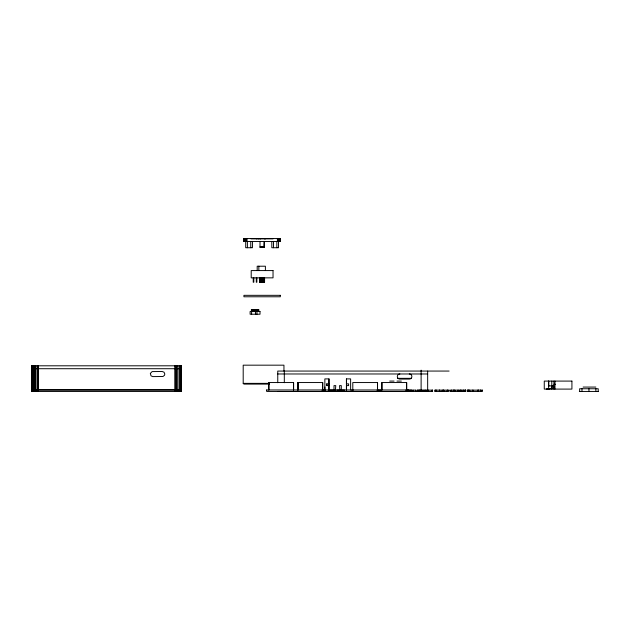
<?xml version="1.0" encoding="UTF-8"?>
<svg xmlns="http://www.w3.org/2000/svg" width="630" height="630" viewBox="0 0 630 630"><rect width="100%" height="100%" fill="white"/><g stroke="black" fill="none" stroke-linecap="round" stroke-linejoin="round"><path stroke-width="0.94" d="M31.531 391.443L181.456 391.443L181.416 365.802L31.5 365.802L31.5 368.715L181.416 368.715L181.416 369.44M258.024 238.557L259.458 238.557M293.572 389.954L293.58 382.544L268.837 382.544L268.845 389.962L268.837 382.544M322.67 389.954L322.678 382.544L297.935 382.544L297.935 389.962L297.935 382.544L297.943 389.962M328.97 385.615L326.789 385.615L326.789 383.867L328.97 383.867M328.97 378.898L328.97 389.978L328.97 378.898L324.852 378.898L324.852 389.978L324.852 387.072M346.437 378.898L346.437 389.978L346.437 385.615L348.618 385.615L348.618 383.867L346.437 383.867L346.437 378.898L350.627 378.898L350.627 389.978M377.543 382.552L377.535 389.962L377.543 382.552L352.8 382.552L352.808 389.97M406.634 389.962L406.641 382.544L381.898 382.544L381.898 389.962L381.898 382.544M258.198 238.557L259.347 238.557M256.441 238.557L257.048 238.849L256.339 238.557M265.411 238.557L264.687 238.849M258.371 238.849L258.938 238.557M265.261 238.849L264.907 238.849M31.555 365.841L31.531 389.986L181.448 389.986L181.448 365.802L181.227 390.017M264.135 247.118L264.23 241.471L264.088 247.18L260.009 246.865L260.009 241.471M264.072 247.188L260.442 247.291M264.025 247.228L261.198 247.275M262.127 247.275L260.292 247.267L263.923 247.275L260.166 247.188M250.953 238.849L273.034 238.849M260.048 247.039L264.214 246.976L260.111 247.133M259.655 277.854L259.662 282.216L264.568 282.216L264.592 277.854M251.378 309.802L258.741 309.802M449.095 371.062L277.759 371.062L277.759 382.709M277.759 373.976L427.66 373.976M397.491 378.339L411.272 378.339M389.694 381.095L394.065 381.095M396.987 381.095L401.357 381.095M283.949 370.92L283.949 365.172L243.196 365.172L243.196 383.363L269.396 383.363M269.467 384.095L243.928 384.095L243.196 383.363M553.928 384.292L555.534 384.292M548.36 385.883L553.676 385.883L553.676 388.576L548.36 388.576M583.112 387.072L595.83 387.072M181.456 389.82L31.555 389.82M321.961 390.143L325.497 390.143M328.246 390.143L334.396 390.143M334.695 390.143L335.554 390.143M336.829 390.143L340.074 390.143M340.688 390.143L344.539 390.143M351.69 390.143L353.178 390.143M377.016 390.143L377.984 390.143M378.252 390.143L381.615 390.143M405.704 390.143L415.942 390.143L415.942 391.443L415.871 390.143M277.759 391.443L432.582 391.443L432.582 390.143L417.556 390.143L417.556 391.443M579.356 391.443L598.5 391.443M549.785 389.096L546.446 389.088L548.635 389.096L548.635 381.087M259.891 238.849L260.67 238.849M598.209 391.443L598.209 388.749L579.647 388.749L579.647 391.443M595.878 388.749L595.878 391.443M588.948 388.749L588.971 391.443M581.978 388.749L581.978 391.443M554.983 381.087L554.983 389.096M553.928 381.087L553.928 389.096M552.148 385.883L552.148 388.576M551.785 381.087L551.785 389.096M548.73 381.087L548.73 386.426M480.784 390.143L480.784 391.443M480.651 390.143L480.651 391.443M478.375 390.143L478.375 391.443M478.312 390.143L478.312 391.443M477.737 390.143L477.737 391.443M473.012 390.143L473.012 391.443M472.815 390.143L472.815 391.443M469.704 390.143L469.704 391.443M468.933 390.143L468.933 391.443M468.334 390.143L468.334 391.443M467.98 390.143L467.98 391.443M467.83 390.143L467.83 391.443M465.428 390.143L465.428 391.443M465.357 390.143L465.357 391.443M463.877 390.143L463.877 391.443M463.751 390.143L463.751 391.443M461.806 390.143L461.806 391.443M460.506 390.143L460.506 391.443M460.247 390.143L460.247 391.443M458.758 390.143L458.758 391.443M457.79 390.143L457.79 391.443M454.939 390.143L454.876 391.443M454.419 390.143L454.419 391.443M453.828 390.143L453.828 391.443M453.513 390.143L453.513 391.443M451.631 390.143L451.631 391.443M450.915 390.143L450.915 391.443M447.426 390.143L447.426 391.443M447.3 390.143L447.3 391.443M443.788 390.143L443.788 391.443M443.591 390.143L443.591 391.443M443.087 390.143L443.087 391.443M442.244 390.143L442.244 391.443M439.653 390.143L439.653 391.443M439.456 390.143L439.456 391.443M436.157 390.143L436.157 391.443M436.023 390.143L436.023 391.443M435.574 390.143L435.574 391.443M432.519 390.143L432.519 391.443M432.078 390.143L432.078 391.443M428.51 390.143L428.581 391.443M427.66 371.062L427.66 391.443M427.156 390.143L427.156 391.443M425.919 390.143L425.919 391.443M425.211 390.143L425.211 391.443M424.108 390.143L424.108 391.443M422.943 390.143L422.943 391.443M421.58 390.143L421.58 391.443M421.116 370.172L421.116 391.443M420.281 390.143L420.281 391.443M419.446 390.143L419.446 391.443M419.375 390.143L419.375 391.443M418.73 390.143L418.73 391.443M417.871 390.143L417.871 391.443M417.627 390.143L417.627 391.443M413.154 390.143L413.162 391.443M411.673 390.143L411.673 391.443M411.217 390.143L411.217 391.443M410.374 390.143L410.374 391.443M410.177 390.143L410.177 391.443M409.146 390.143L409.146 391.443M408.886 390.143L408.886 391.443M406.641 382.544L406.641 389.962M341.279 389.978L341.279 385.615L339.531 385.615L339.822 389.978M335.459 389.978L335.751 385.615L334.002 385.615L334.002 389.978M326.789 383.867L326.789 385.615M322.678 382.544L322.678 389.962M293.58 382.544L293.58 389.962M284.311 371.062L284.311 382.709M280.311 238.557L280.311 241.471M280.137 238.557L280.137 241.471M279.98 238.557L279.98 241.471M279.783 238.557L279.783 241.471M279.704 241.471L279.704 238.557L279.547 241.471M279.46 238.557L279.46 241.471M279.271 238.557L279.271 241.471M279.169 238.557L279.169 241.471M279.066 238.557L279.066 241.471M278.964 238.557L278.964 241.471M278.854 238.557L278.854 241.471M278.625 238.557L278.625 241.471M278.515 238.557L278.523 247.732L271.806 247.732L271.806 241.471M278.397 238.557L278.397 241.471M278.271 238.557L278.271 241.471M278.153 238.557L278.153 241.471M278.027 238.557L278.027 241.471M277.901 238.557L277.901 241.471M277.775 238.557L277.775 241.471M277.649 238.557L277.649 241.471M277.523 238.557L277.523 241.471M277.397 238.557L277.397 241.471M276.846 241.471L276.846 247.732M273.483 241.471L273.483 247.732M265.395 270.577L265.395 266.214L257.19 266.214L257.19 270.577M264.474 277.854L264.505 282.216M264.309 282.216L264.309 277.854L264.206 282.216M264.08 277.854L264.143 282.216M264.009 277.854L263.939 282.216M263.868 277.854L263.789 282.216M263.71 277.854L263.71 282.216M263.537 277.854L263.623 282.216M263.427 277.854L263.45 282.216M263.277 277.854L263.364 282.216M263.19 277.854L263.222 282.216M263.064 277.854L263.041 282.216M262.915 277.854L262.962 282.216M262.773 277.854L262.82 282.216M262.671 277.854L262.615 282.216M262.568 282.216L262.458 277.854L262.348 282.216M262.285 277.854L262.23 282.216M262.119 277.854L262.064 282.216M262.001 277.854L261.946 282.216M261.891 277.854L261.836 282.216M261.781 277.854L261.411 282.216M261.363 282.216L261.277 277.854L261.151 282.216M261.072 277.854L261.048 282.216M260.977 277.854L260.985 282.216M260.812 277.854L260.851 282.216M260.702 277.854L260.702 282.216M260.615 277.854L260.529 282.216M260.45 277.854L260.371 282.216M260.221 277.854L260.292 282.216M260.159 282.216L260.088 277.854L259.977 282.216M259.836 277.854L259.875 282.216M259.796 277.854L259.702 282.216M258.843 266.214L258.843 270.577M258.765 309.802L258.717 311.543M258.639 309.802L258.52 311.543L258.426 309.802M258.261 309.802L258.316 311.543M258.198 311.543L258.135 309.802L257.993 311.543M257.914 309.802L257.914 311.543M257.757 309.802L257.843 311.543M257.678 309.802L257.678 311.543M257.599 309.802L257.512 311.543M257.426 309.802L257.331 311.543M257.245 309.802L257.245 311.543M257.15 309.802L257.15 311.543M256.969 309.802L256.953 314.236M256.875 277.854L256.875 282.216L256.3 282.216L256.3 277.854M256.875 309.802L256.875 311.543L256.686 309.802M256.591 309.802L256.591 311.543M256.489 309.802L256.489 311.543M256.3 309.802L256.394 311.543M256.205 309.802L256.205 311.543M256.024 309.802L256.119 311.543M255.93 309.802L255.93 311.543M255.843 309.802L255.843 311.543M255.709 309.802L255.709 311.543M255.552 309.802L255.615 311.543M255.465 309.802L255.426 314.236M255.26 309.802L255.315 311.543M255.142 309.802L255.205 311.543M255.008 309.802L255.071 311.543M254.859 309.802L254.937 311.543M254.78 309.802L254.78 311.543M254.701 309.802L254.622 311.543M254.536 309.802L254.457 311.543M254.37 309.802L254.37 311.543M254.189 309.802L254.276 311.543M254.095 309.802L254.095 311.543M254 309.802L254 311.543M253.819 277.854L253.819 282.216L253.236 282.216L253.236 277.854M253.819 309.802L253.914 311.543M253.725 311.543L253.725 309.802L253.528 311.543M253.433 309.802L253.433 311.543M253.339 309.802L253.339 311.543M253.15 309.802L253.244 311.543M253.055 309.802L253.055 311.543M252.969 309.802L252.874 311.543M252.787 309.802L252.787 311.543M252.693 309.802L252.693 311.543M252.606 309.802L252.52 311.543M252.433 241.471L252.433 247.732L245.708 247.732L245.724 238.557M252.441 309.802L252.354 311.543M252.276 309.802L252.276 311.543M252.205 309.802L252.126 311.543L251.984 309.802M251.858 309.802L251.921 311.543M251.693 309.802L251.795 311.543M251.598 309.802L251.638 314.236M251.512 309.802L251.449 311.543L251.354 309.802M250.748 241.471L250.748 247.732M247.393 241.471L247.393 247.732M246.834 238.557L246.834 241.471M246.708 238.557L246.708 241.471M246.582 238.557L246.582 241.471M246.456 238.557L246.456 241.471M246.33 238.557L246.33 241.471M246.204 238.557L246.204 241.471M246.086 238.557L246.086 241.471M245.96 238.557L245.96 241.471M245.842 238.557L245.842 241.471M245.605 238.557L245.605 241.471M245.495 238.557L245.495 241.471M245.385 238.557L245.275 241.471M245.164 238.557L245.164 241.471M245.062 238.557L245.062 241.471M244.873 238.557L244.873 241.471M244.779 238.557L244.779 241.471M244.692 238.557L244.692 241.471M244.527 238.557L244.527 241.471M244.456 238.557L244.385 241.471M244.251 238.557L244.314 241.471M244.149 238.557L244.196 241.471M244.062 238.557L244.023 241.471M181.267 365.802L181.298 391.443M180.889 365.802L180.92 391.443M180.298 365.802L180.322 391.443M179.306 365.802L179.329 391.443M177.833 365.802L177.865 391.443M176.668 365.802L176.699 391.443M175.738 365.802L175.77 391.443M174.778 365.802L174.809 391.443M38.162 365.802L38.162 389.781M38.162 389.986L38.162 391.443M38.139 365.802L38.139 389.986M37.146 365.802L37.178 391.443M35.705 365.802L35.737 391.443M34.831 365.802L34.855 391.443M33.839 365.802L33.839 389.781M33.839 389.986L33.839 391.443M33.807 365.802L33.807 389.986M32.642 365.802L32.642 389.781M32.642 389.986L32.642 391.443M32.618 365.802L32.618 389.986M31.902 365.802L31.933 391.443M31.5 365.802L31.555 391.443M409.327 373.976A2.544 2.544 0 0 1 411.87 376.519A2.544 2.544 0 0 1 409.327 379.071L399.869 379.071A2.544 2.544 0 0 1 397.317 376.519A2.544 2.544 0 0 1 399.869 373.976M266.663 389.978L266.663 391.435L408.815 391.435L408.815 389.978L266.663 389.962M150.349 373.393L151.011 375.85L152.806 376.598L162.926 376.512L164.477 375.322L164.816 374.047L164.068 372.251L162.264 371.503L152.145 371.59L150.349 373.393M280.287 238.557L243.952 238.557L243.928 241.471L280.287 241.471L280.295 238.557M273.034 270.577L251.205 270.577L251.205 277.854L273.034 277.854L273.034 270.577M280.311 295.32L243.928 295.32L243.928 296.777L280.311 296.777L280.311 295.32M260.009 311.543L250.11 311.543L250.11 314.236L260.009 314.236L260.009 311.543M571.922 381.087L544.265 381.087L544.265 389.096L571.922 389.096L571.922 381.087M449.103 390.143L434.668 390.143L434.668 391.443L449.103 391.443L449.103 390.143M465.554 390.143L450.647 390.143L450.647 391.443L465.554 391.443L465.554 390.143M482.462 390.143L467.161 390.143L467.161 391.443L482.462 391.443L482.462 390.143"/></g></svg>
